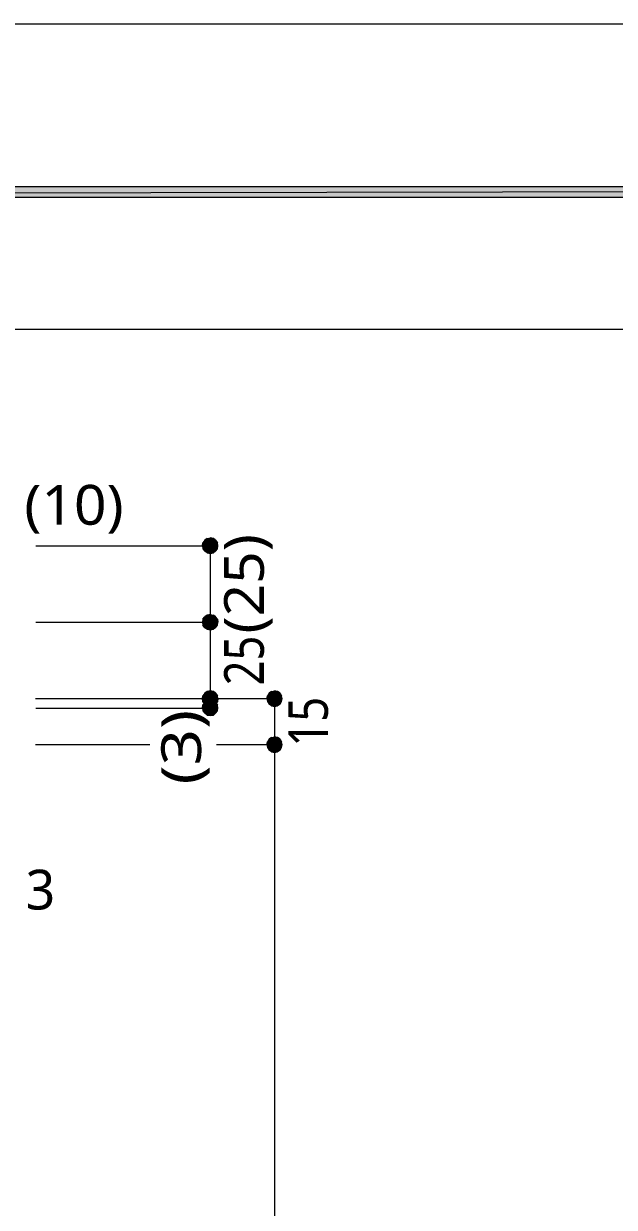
# Model space of a CAD drawing. Header units: millimetres. Extents: x 0 to 420, y 0 to 297.
# Drawn here: x 167.4 to 206, y 219.6 to 297 of the extents above; entities that cross this region are included whole.
import ezdxf
from ezdxf.enums import TextEntityAlignment as Align

# ---------------------------------------------------------------- set-up
doc = ezdxf.new("R2010")
doc.units = ezdxf.units.MM
doc.styles.add('kst32b', font='NotoSansJP-Variable.ttf')

msp = doc.modelspace()

# ---------------------------------------------------------------- hatches: boundary and pattern name
h = msp.add_hatch(color=7)
h.paths.add_polyline_path([(394.166, 285.623), (394.166, 286.321), (26.183, 285.623), (394.166, 285.623)])
h.paths.add_polyline_path([(394.166, 286.321), (26.183, 285.623), (26.183, 286.321), (394.166, 286.321)])
h = msp.add_hatch(color=7)
h.paths.add_polyline_path([(179.218, 263.207), (179.091, 263.038), (179.557, 262.848), (179.218, 263.207)])
h.paths.add_polyline_path([(179.091, 263.038), (179.557, 262.848), (179.07, 262.848), (179.091, 263.038)])
h.paths.add_polyline_path([(179.557, 262.848), (179.07, 262.848), (179.091, 262.657), (179.557, 262.848)])
h = msp.add_hatch(color=7)
h.paths.add_polyline_path([(179.769, 263.313), (179.557, 263.356), (179.557, 262.848), (179.769, 263.313)])
h.paths.add_polyline_path([(179.557, 263.356), (179.557, 262.848), (179.366, 263.313), (179.557, 263.356)])
h.paths.add_polyline_path([(179.557, 262.848), (179.366, 263.313), (179.218, 263.207), (179.557, 262.848)])
h = msp.add_hatch(color=7)
h.paths.add_polyline_path([(180.065, 262.848), (180.044, 263.038), (179.557, 262.848), (180.065, 262.848)])
h.paths.add_polyline_path([(180.044, 263.038), (179.557, 262.848), (179.917, 263.207), (180.044, 263.038)])
h.paths.add_polyline_path([(179.557, 262.848), (179.917, 263.207), (179.769, 263.313), (179.557, 262.848)])
h = msp.add_hatch(color=7)
h.paths.add_polyline_path([(179.091, 262.657), (179.218, 262.488), (179.557, 262.848), (179.091, 262.657)])
h.paths.add_polyline_path([(179.218, 262.488), (179.557, 262.848), (179.366, 262.382), (179.218, 262.488)])
h.paths.add_polyline_path([(179.557, 262.848), (179.366, 262.382), (179.557, 262.34), (179.557, 262.848)])
h = msp.add_hatch(color=7)
h.paths.add_polyline_path([(179.557, 262.34), (179.769, 262.382), (179.557, 262.848), (179.557, 262.34)])
h.paths.add_polyline_path([(179.769, 262.382), (179.557, 262.848), (179.917, 262.488), (179.769, 262.382)])
h.paths.add_polyline_path([(179.557, 262.848), (179.917, 262.488), (180.044, 262.657), (179.557, 262.848)])
for points in [[(180.044, 262.657), (180.065, 262.848), (179.557, 262.848), (180.044, 262.657)], [(179.366, 257.387), (179.557, 257.344), (179.557, 257.852), (179.366, 257.387)], [(180.044, 252.053), (180.065, 252.243), (179.557, 252.243), (180.044, 252.053)], [(184.235, 252.666), (184.277, 252.857), (183.769, 252.857), (184.235, 252.666)], [(184.235, 249.661), (184.277, 249.851), (183.769, 249.851), (184.235, 249.661)]]:
    msp.add_hatch(color=7).paths.add_polyline_path(points)
h = msp.add_hatch(color=7)
h.paths.add_polyline_path([(179.366, 258.318), (179.218, 258.212), (179.557, 257.852), (179.366, 258.318)])
h.paths.add_polyline_path([(179.218, 258.212), (179.557, 257.852), (179.091, 258.043), (179.218, 258.212)])
h.paths.add_polyline_path([(179.557, 257.852), (179.091, 258.043), (179.07, 257.852), (179.557, 257.852)])
h = msp.add_hatch(color=7)
h.paths.add_polyline_path([(179.07, 257.852), (179.091, 257.662), (179.557, 257.852), (179.07, 257.852)])
h.paths.add_polyline_path([(179.091, 257.662), (179.557, 257.852), (179.218, 257.492), (179.091, 257.662)])
h.paths.add_polyline_path([(179.557, 257.852), (179.218, 257.492), (179.366, 257.387), (179.557, 257.852)])
h = msp.add_hatch(color=7)
h.paths.add_polyline_path([(179.917, 258.212), (179.769, 258.318), (179.557, 257.852), (179.917, 258.212)])
h.paths.add_polyline_path([(179.769, 258.318), (179.557, 257.852), (179.557, 258.36), (179.769, 258.318)])
h.paths.add_polyline_path([(179.557, 257.852), (179.557, 258.36), (179.366, 258.318), (179.557, 257.852)])
h = msp.add_hatch(color=7)
h.paths.add_polyline_path([(180.044, 257.662), (180.065, 257.852), (179.557, 257.852), (180.044, 257.662)])
h.paths.add_polyline_path([(180.065, 257.852), (179.557, 257.852), (180.044, 258.043), (180.065, 257.852)])
h.paths.add_polyline_path([(179.557, 257.852), (180.044, 258.043), (179.917, 258.212), (179.557, 257.852)])
h = msp.add_hatch(color=7)
h.paths.add_polyline_path([(179.557, 257.344), (179.769, 257.387), (179.557, 257.852), (179.557, 257.344)])
h.paths.add_polyline_path([(179.769, 257.387), (179.557, 257.852), (179.917, 257.492), (179.769, 257.387)])
h.paths.add_polyline_path([(179.557, 257.852), (179.917, 257.492), (180.044, 257.662), (179.557, 257.852)])
h = msp.add_hatch(color=7)
h.paths.add_polyline_path([(179.218, 253.217), (179.091, 253.047), (179.557, 252.857), (179.218, 253.217)])
h.paths.add_polyline_path([(179.091, 253.047), (179.557, 252.857), (179.07, 252.857), (179.091, 253.047)])
h = msp.add_hatch(color=7)
h.paths.add_polyline_path([(179.091, 253.047), (179.07, 252.857), (179.557, 252.857), (179.091, 253.047)])
h.paths.add_polyline_path([(179.07, 252.857), (179.557, 252.857), (179.091, 252.666), (179.07, 252.857)])
h.paths.add_polyline_path([(179.557, 252.857), (179.091, 252.666), (179.218, 252.497), (179.557, 252.857)])
h = msp.add_hatch(color=7)
h.paths.add_polyline_path([(179.557, 253.365), (179.366, 253.323), (179.557, 252.857), (179.557, 253.365)])
h.paths.add_polyline_path([(179.366, 253.323), (179.557, 252.857), (179.218, 253.217), (179.366, 253.323)])
h.paths.add_polyline_path([(179.557, 252.857), (179.218, 253.217), (179.091, 253.047), (179.557, 252.857)])
h = msp.add_hatch(color=7)
h.paths.add_polyline_path([(179.769, 253.323), (179.557, 253.365), (179.557, 252.857), (179.769, 253.323)])
h.paths.add_polyline_path([(179.557, 253.365), (179.557, 252.857), (179.366, 253.323), (179.557, 253.365)])
h.paths.add_polyline_path([(179.557, 252.857), (179.366, 253.323), (179.218, 253.217), (179.557, 252.857)])
h = msp.add_hatch(color=7)
h.paths.add_polyline_path([(180.044, 253.047), (179.917, 253.217), (179.557, 252.857), (180.044, 253.047)])
h.paths.add_polyline_path([(179.917, 253.217), (179.557, 252.857), (179.769, 253.323), (179.917, 253.217)])
h.paths.add_polyline_path([(179.557, 252.857), (179.769, 253.323), (179.557, 253.365), (179.557, 252.857)])
h = msp.add_hatch(color=7)
h.paths.add_polyline_path([(180.065, 252.857), (180.044, 253.047), (179.557, 252.857), (180.065, 252.857)])
h.paths.add_polyline_path([(180.044, 253.047), (179.557, 252.857), (179.917, 253.217), (180.044, 253.047)])
h.paths.add_polyline_path([(179.557, 252.857), (179.917, 253.217), (179.769, 253.323), (179.557, 252.857)])
h = msp.add_hatch(color=7)
h.paths.add_polyline_path([(179.917, 252.497), (180.044, 252.666), (179.557, 252.857), (179.917, 252.497)])
h.paths.add_polyline_path([(180.044, 252.666), (179.557, 252.857), (180.065, 252.857), (180.044, 252.666)])
h.paths.add_polyline_path([(179.557, 252.857), (180.065, 252.857), (180.044, 253.047), (179.557, 252.857)])
h = msp.add_hatch(color=7)
h.paths.add_polyline_path([(183.409, 253.217), (183.303, 253.047), (183.769, 252.857), (183.409, 253.217)])
h.paths.add_polyline_path([(183.303, 253.047), (183.769, 252.857), (183.261, 252.857), (183.303, 253.047)])
h.paths.add_polyline_path([(183.769, 252.857), (183.261, 252.857), (183.303, 252.666), (183.769, 252.857)])
h = msp.add_hatch(color=7)
h.paths.add_polyline_path([(183.96, 253.323), (183.769, 253.365), (183.769, 252.857), (183.96, 253.323)])
h.paths.add_polyline_path([(183.769, 253.365), (183.769, 252.857), (183.579, 253.323), (183.769, 253.365)])
h.paths.add_polyline_path([(183.769, 252.857), (183.579, 253.323), (183.409, 253.217), (183.769, 252.857)])
h = msp.add_hatch(color=7)
h.paths.add_polyline_path([(184.277, 252.857), (184.235, 253.047), (183.769, 252.857), (184.277, 252.857)])
h.paths.add_polyline_path([(184.235, 253.047), (183.769, 252.857), (184.129, 253.217), (184.235, 253.047)])
h.paths.add_polyline_path([(183.769, 252.857), (184.129, 253.217), (183.96, 253.323), (183.769, 252.857)])
h = msp.add_hatch(color=7)
h.paths.add_polyline_path([(179.07, 252.857), (179.091, 252.666), (179.557, 252.857), (179.07, 252.857)])
h.paths.add_polyline_path([(179.091, 252.666), (179.557, 252.857), (179.218, 252.497), (179.091, 252.666)])
h.paths.add_polyline_path([(179.557, 252.857), (179.218, 252.497), (179.366, 252.391), (179.557, 252.857)])
h = msp.add_hatch(color=7)
h.paths.add_polyline_path([(179.218, 252.603), (179.091, 252.455), (179.557, 252.243), (179.218, 252.603)])
h.paths.add_polyline_path([(179.091, 252.455), (179.557, 252.243), (179.07, 252.243), (179.091, 252.455)])
h.paths.add_polyline_path([(179.557, 252.243), (179.07, 252.243), (179.091, 252.053), (179.557, 252.243)])
h = msp.add_hatch(color=7)
h.paths.add_polyline_path([(179.091, 252.053), (179.218, 251.904), (179.557, 252.243), (179.091, 252.053)])
h.paths.add_polyline_path([(179.218, 251.904), (179.557, 252.243), (179.366, 251.778), (179.218, 251.904)])
h.paths.add_polyline_path([(179.557, 252.243), (179.366, 251.778), (179.557, 251.756), (179.557, 252.243)])
h = msp.add_hatch(color=7)
h.paths.add_polyline_path([(179.218, 252.497), (179.366, 252.391), (179.557, 252.857), (179.218, 252.497)])
h.paths.add_polyline_path([(179.366, 252.391), (179.557, 252.857), (179.557, 252.349), (179.366, 252.391)])
h.paths.add_polyline_path([(179.557, 252.857), (179.557, 252.349), (179.769, 252.391), (179.557, 252.857)])
h = msp.add_hatch(color=7)
h.paths.add_polyline_path([(179.769, 252.73), (179.557, 252.751), (179.557, 252.243), (179.769, 252.73)])
h.paths.add_polyline_path([(179.557, 252.751), (179.557, 252.243), (179.366, 252.73), (179.557, 252.751)])
h.paths.add_polyline_path([(179.557, 252.243), (179.366, 252.73), (179.218, 252.603), (179.557, 252.243)])
h = msp.add_hatch(color=7)
h.paths.add_polyline_path([(179.366, 252.391), (179.557, 252.349), (179.557, 252.857), (179.366, 252.391)])
h.paths.add_polyline_path([(179.557, 252.349), (179.557, 252.857), (179.769, 252.391), (179.557, 252.349)])
h.paths.add_polyline_path([(179.557, 252.857), (179.769, 252.391), (179.917, 252.497), (179.557, 252.857)])
h = msp.add_hatch(color=7)
h.paths.add_polyline_path([(179.769, 252.391), (179.917, 252.497), (179.557, 252.857), (179.769, 252.391)])
h.paths.add_polyline_path([(179.917, 252.497), (179.557, 252.857), (180.044, 252.666), (179.917, 252.497)])
h.paths.add_polyline_path([(179.557, 252.857), (180.044, 252.666), (180.065, 252.857), (179.557, 252.857)])
h = msp.add_hatch(color=7)
h.paths.add_polyline_path([(180.065, 252.243), (180.044, 252.455), (179.557, 252.243), (180.065, 252.243)])
h.paths.add_polyline_path([(180.044, 252.455), (179.557, 252.243), (179.917, 252.603), (180.044, 252.455)])
h.paths.add_polyline_path([(179.557, 252.243), (179.917, 252.603), (179.769, 252.73), (179.557, 252.243)])
h = msp.add_hatch(color=7)
h.paths.add_polyline_path([(179.557, 251.756), (179.769, 251.778), (179.557, 252.243), (179.557, 251.756)])
h.paths.add_polyline_path([(179.769, 251.778), (179.557, 252.243), (179.917, 251.904), (179.769, 251.778)])
h.paths.add_polyline_path([(179.557, 252.243), (179.917, 251.904), (180.044, 252.053), (179.557, 252.243)])
h = msp.add_hatch(color=7)
h.paths.add_polyline_path([(183.303, 252.666), (183.409, 252.497), (183.769, 252.857), (183.303, 252.666)])
h.paths.add_polyline_path([(183.409, 252.497), (183.769, 252.857), (183.579, 252.391), (183.409, 252.497)])
h.paths.add_polyline_path([(183.769, 252.857), (183.579, 252.391), (183.769, 252.349), (183.769, 252.857)])
h = msp.add_hatch(color=7)
h.paths.add_polyline_path([(183.769, 252.349), (183.96, 252.391), (183.769, 252.857), (183.769, 252.349)])
h.paths.add_polyline_path([(183.96, 252.391), (183.769, 252.857), (184.129, 252.497), (183.96, 252.391)])
h.paths.add_polyline_path([(183.769, 252.857), (184.129, 252.497), (184.235, 252.666), (183.769, 252.857)])
h = msp.add_hatch(color=7)
h.paths.add_polyline_path([(183.409, 250.211), (183.303, 250.042), (183.769, 249.851), (183.409, 250.211)])
h.paths.add_polyline_path([(183.303, 250.042), (183.769, 249.851), (183.261, 249.851), (183.303, 250.042)])
h.paths.add_polyline_path([(183.769, 249.851), (183.261, 249.851), (183.303, 249.661), (183.769, 249.851)])
h = msp.add_hatch(color=7)
h.paths.add_polyline_path([(183.96, 250.317), (183.769, 250.359), (183.769, 249.851), (183.96, 250.317)])
h.paths.add_polyline_path([(183.769, 250.359), (183.769, 249.851), (183.579, 250.317), (183.769, 250.359)])
h.paths.add_polyline_path([(183.769, 249.851), (183.579, 250.317), (183.409, 250.211), (183.769, 249.851)])
h = msp.add_hatch(color=7)
h.paths.add_polyline_path([(184.277, 249.851), (184.235, 250.042), (183.769, 249.851), (184.277, 249.851)])
h.paths.add_polyline_path([(184.235, 250.042), (183.769, 249.851), (184.129, 250.211), (184.235, 250.042)])
h.paths.add_polyline_path([(183.769, 249.851), (184.129, 250.211), (183.96, 250.317), (183.769, 249.851)])
h = msp.add_hatch(color=7)
h.paths.add_polyline_path([(183.303, 249.661), (183.409, 249.491), (183.769, 249.851), (183.303, 249.661)])
h.paths.add_polyline_path([(183.409, 249.491), (183.769, 249.851), (183.579, 249.386), (183.409, 249.491)])
h.paths.add_polyline_path([(183.769, 249.851), (183.579, 249.386), (183.769, 249.343), (183.769, 249.851)])
h = msp.add_hatch(color=7)
h.paths.add_polyline_path([(183.769, 249.343), (183.96, 249.386), (183.769, 249.851), (183.769, 249.343)])
h.paths.add_polyline_path([(183.96, 249.386), (183.769, 249.851), (184.129, 249.491), (183.96, 249.386)])
h.paths.add_polyline_path([(183.769, 249.851), (184.129, 249.491), (184.235, 249.661), (183.769, 249.851)])

# ---------------------------------------------------------------- linework, layer by layer
at = {"lineweight": 13}
msp.add_lwpolyline([(0.191, 0), (0.191, 296.968), (420.158, 296.968), (420.158, 0)], close=True, dxfattribs=at)
at = {"lineweight": 0}
for points in [[(394.166, 285.623), (394.166, 286.321), (26.183, 285.623)], [(394.166, 286.321), (26.183, 285.623), (26.183, 286.321)], [(179.091, 263.038), (179.557, 262.848), (179.07, 262.848)], [(179.218, 263.207), (179.091, 263.038), (179.557, 262.848)], [(179.557, 262.848), (179.366, 263.313), (179.218, 263.207)], [(179.557, 263.356), (179.557, 262.848), (179.366, 263.313)], [(179.769, 263.313), (179.557, 263.356), (179.557, 262.848)], [(179.557, 262.848), (179.917, 263.207), (179.769, 263.313)], [(180.044, 263.038), (179.557, 262.848), (179.917, 263.207)], [(180.065, 262.848), (180.044, 263.038), (179.557, 262.848)], [(179.557, 262.848), (179.07, 262.848), (179.091, 262.657)], [(179.091, 262.657), (179.218, 262.488), (179.557, 262.848)], [(179.218, 262.488), (179.557, 262.848), (179.366, 262.382)], [(179.557, 262.848), (179.366, 262.382), (179.557, 262.34)], [(179.557, 262.34), (179.769, 262.382), (179.557, 262.848)], [(179.769, 262.382), (179.557, 262.848), (179.917, 262.488)], [(179.557, 262.848), (179.917, 262.488), (180.044, 262.657)], [(180.044, 262.657), (180.065, 262.848), (179.557, 262.848)], [(179.557, 257.852), (179.091, 258.043), (179.07, 257.852)], [(179.07, 257.852), (179.091, 257.662), (179.557, 257.852)], [(179.218, 258.212), (179.557, 257.852), (179.091, 258.043)], [(179.091, 257.662), (179.557, 257.852), (179.218, 257.492)], [(179.366, 258.318), (179.218, 258.212), (179.557, 257.852)], [(179.557, 257.852), (179.218, 257.492), (179.366, 257.387)], [(179.557, 257.852), (179.557, 258.36), (179.366, 258.318)], [(179.366, 257.387), (179.557, 257.344), (179.557, 257.852)], [(179.769, 258.318), (179.557, 257.852), (179.557, 258.36)], [(179.917, 258.212), (179.769, 258.318), (179.557, 257.852)], [(179.557, 257.852), (180.044, 258.043), (179.917, 258.212)], [(180.065, 257.852), (179.557, 257.852), (180.044, 258.043)], [(179.557, 257.344), (179.769, 257.387), (179.557, 257.852)], [(179.769, 257.387), (179.557, 257.852), (179.917, 257.492)], [(179.557, 257.852), (179.917, 257.492), (180.044, 257.662)], [(180.044, 257.662), (180.065, 257.852), (179.557, 257.852)], [(179.091, 253.047), (179.07, 252.857), (179.557, 252.857)], [(179.091, 253.047), (179.557, 252.857), (179.07, 252.857)], [(179.557, 252.857), (179.218, 253.217), (179.091, 253.047)], [(179.218, 253.217), (179.091, 253.047), (179.557, 252.857)], [(179.366, 253.323), (179.557, 252.857), (179.218, 253.217)], [(179.557, 252.857), (179.366, 253.323), (179.218, 253.217)], [(179.557, 253.365), (179.366, 253.323), (179.557, 252.857)], [(179.557, 253.365), (179.557, 252.857), (179.366, 253.323)], [(179.557, 252.857), (179.769, 253.323), (179.557, 253.365)], [(179.769, 253.323), (179.557, 253.365), (179.557, 252.857)], [(179.917, 253.217), (179.557, 252.857), (179.769, 253.323)], [(179.557, 252.857), (179.917, 253.217), (179.769, 253.323)], [(180.044, 253.047), (179.917, 253.217), (179.557, 252.857)], [(180.044, 253.047), (179.557, 252.857), (179.917, 253.217)], [(179.557, 252.857), (180.065, 252.857), (180.044, 253.047)], [(180.065, 252.857), (180.044, 253.047), (179.557, 252.857)], [(183.303, 253.047), (183.769, 252.857), (183.261, 252.857)], [(183.409, 253.217), (183.303, 253.047), (183.769, 252.857)], [(183.769, 252.857), (183.579, 253.323), (183.409, 253.217)], [(183.769, 253.365), (183.769, 252.857), (183.579, 253.323)], [(183.96, 253.323), (183.769, 253.365), (183.769, 252.857)], [(183.769, 252.857), (184.129, 253.217), (183.96, 253.323)], [(184.235, 253.047), (183.769, 252.857), (184.129, 253.217)], [(184.277, 252.857), (184.235, 253.047), (183.769, 252.857)], [(179.07, 252.857), (179.091, 252.666), (179.557, 252.857)], [(179.07, 252.857), (179.557, 252.857), (179.091, 252.666)], [(179.091, 252.455), (179.557, 252.243), (179.07, 252.243)], [(179.557, 252.243), (179.07, 252.243), (179.091, 252.053)], [(179.091, 252.666), (179.557, 252.857), (179.218, 252.497)], [(179.557, 252.857), (179.091, 252.666), (179.218, 252.497)], [(179.218, 252.603), (179.091, 252.455), (179.557, 252.243)], [(179.091, 252.053), (179.218, 251.904), (179.557, 252.243)], [(179.557, 252.857), (179.218, 252.497), (179.366, 252.391)], [(179.218, 252.497), (179.366, 252.391), (179.557, 252.857)], [(179.557, 252.243), (179.366, 252.73), (179.218, 252.603)], [(179.218, 251.904), (179.557, 252.243), (179.366, 251.778)], [(179.366, 252.391), (179.557, 252.349), (179.557, 252.857)], [(179.366, 252.391), (179.557, 252.857), (179.557, 252.349)], [(179.557, 252.751), (179.557, 252.243), (179.366, 252.73)], [(179.557, 252.243), (179.366, 251.778), (179.557, 251.756)], [(179.557, 252.349), (179.557, 252.857), (179.769, 252.391)], [(179.557, 252.857), (179.769, 252.391), (179.917, 252.497)], [(179.917, 252.497), (180.044, 252.666), (179.557, 252.857)], [(180.044, 252.666), (179.557, 252.857), (180.065, 252.857)], [(179.557, 252.857), (179.557, 252.349), (179.769, 252.391)], [(179.769, 252.391), (179.917, 252.497), (179.557, 252.857)], [(179.917, 252.497), (179.557, 252.857), (180.044, 252.666)], [(179.557, 252.857), (180.044, 252.666), (180.065, 252.857)], [(179.769, 252.73), (179.557, 252.751), (179.557, 252.243)], [(179.557, 252.243), (179.917, 252.603), (179.769, 252.73)], [(180.044, 252.455), (179.557, 252.243), (179.917, 252.603)], [(180.065, 252.243), (180.044, 252.455), (179.557, 252.243)], [(179.557, 251.756), (179.769, 251.778), (179.557, 252.243)], [(179.769, 251.778), (179.557, 252.243), (179.917, 251.904)], [(179.557, 252.243), (179.917, 251.904), (180.044, 252.053)], [(180.044, 252.053), (180.065, 252.243), (179.557, 252.243)], [(183.769, 252.857), (183.261, 252.857), (183.303, 252.666)], [(183.303, 252.666), (183.409, 252.497), (183.769, 252.857)], [(183.409, 252.497), (183.769, 252.857), (183.579, 252.391)], [(183.769, 252.857), (183.579, 252.391), (183.769, 252.349)], [(183.769, 252.349), (183.96, 252.391), (183.769, 252.857)], [(183.96, 252.391), (183.769, 252.857), (184.129, 252.497)], [(183.769, 252.857), (184.129, 252.497), (184.235, 252.666)], [(184.235, 252.666), (184.277, 252.857), (183.769, 252.857)], [(183.303, 250.042), (183.769, 249.851), (183.261, 249.851)], [(183.409, 250.211), (183.303, 250.042), (183.769, 249.851)], [(183.769, 249.851), (183.579, 250.317), (183.409, 250.211)], [(183.769, 250.359), (183.769, 249.851), (183.579, 250.317)], [(183.96, 250.317), (183.769, 250.359), (183.769, 249.851)], [(183.769, 249.851), (184.129, 250.211), (183.96, 250.317)], [(184.235, 250.042), (183.769, 249.851), (184.129, 250.211)], [(184.277, 249.851), (184.235, 250.042), (183.769, 249.851)], [(183.769, 249.851), (183.261, 249.851), (183.303, 249.661)], [(183.303, 249.661), (183.409, 249.491), (183.769, 249.851)], [(183.409, 249.491), (183.769, 249.851), (183.579, 249.386)], [(183.769, 249.851), (183.579, 249.386), (183.769, 249.343)], [(183.769, 249.343), (183.96, 249.386), (183.769, 249.851)], [(183.96, 249.386), (183.769, 249.851), (184.129, 249.491)], [(183.769, 249.851), (184.129, 249.491), (184.235, 249.661)], [(184.235, 249.661), (184.277, 249.851), (183.769, 249.851)]]:
    msp.add_lwpolyline(points, close=True, dxfattribs=at)
at = {"lineweight": 13}
for points in [[(394.166, 276.987), (26.183, 276.987)], [(168.169, 262.848), (179.557, 262.848)], [(179.557, 262.848), (179.557, 257.852), (179.557, 252.857)], [(168.169, 257.852), (179.557, 257.852)], [(168.148, 252.857), (183.769, 252.857)], [(168.169, 252.243), (179.599, 252.243)], [(179.557, 252.243), (179.557, 252.857)], [(183.769, 252.857), (183.769, 249.851)], [(168.148, 249.851), (175.62, 249.851)], [(179.98, 249.851), (183.769, 249.851)], [(183.769, 249.851), (183.769, 194.204)]]:
    msp.add_lwpolyline(points, dxfattribs=at)

# ---------------------------------------------------------------- texts
at = {"style": 'kst32b'}
for s, p, p2 in [('(10)', (167.407, 264.223), (173.904, 264.223)), ('(25)', (183.071, 257.112), (183.071, 263.609)), ('25', (183.071, 253.725), (183.071, 256.973)), ('15', (187.262, 249.724), (187.262, 252.973)), ('(3)', (178.964, 247.248), (178.964, 252.121))]:
    msp.add_text(s, height=2.5989, dxfattribs=at).set_placement(p, p2, align=Align.FIT)
msp.add_text('3', height=2.599, dxfattribs=at).set_placement((167.492, 239.078))

doc.saveas('drawing.dxf')
